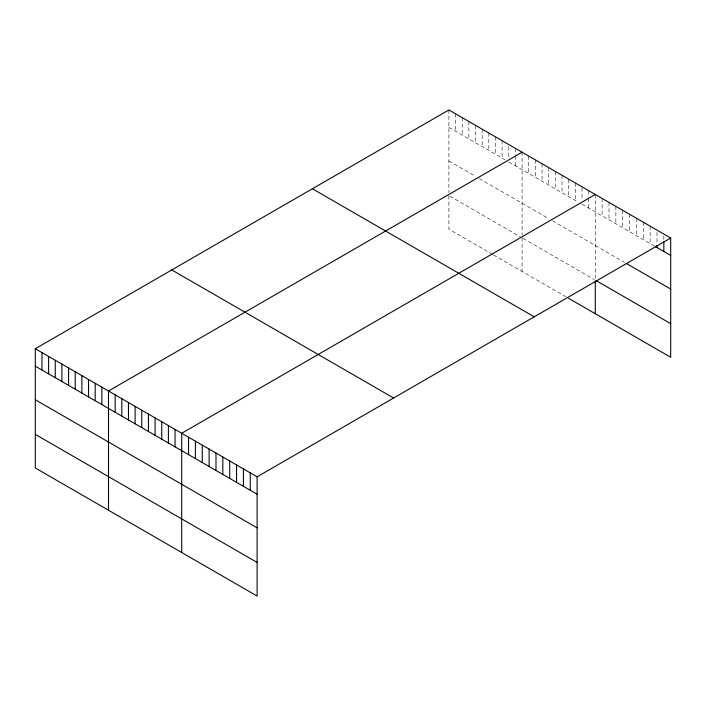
<?xml version="1.0" encoding="UTF-8"?>
<svg xmlns="http://www.w3.org/2000/svg" width="706" height="706" viewBox="0 0 706 706"><rect width="100%" height="100%" fill="white"/><g stroke="black" fill="none" stroke-linecap="round" stroke-linejoin="round"><path stroke-width="0.53" stroke-dasharray="3.53 2.65" d="M448.884 127.389L504.966 159.768M508.77 161.965L578.17 202.031M581.973 204.228L654.418 246.05M448.884 160.986L475.5 176.35M479.303 178.547L548.694 218.613M552.498 220.81L624.422 262.332M449.828 196.144L520.181 236.766M523.031 238.407L594.328 279.576M492.612 254.442L448.884 229.194L448.884 195.597M493.565 254.99L565.815 296.705M663.843 236.245L663.843 239.51M656.986 232.283L656.986 243.182M650.129 226.149L650.129 243.579M643.272 222.196L643.272 239.616M636.415 218.233L636.415 235.663M629.567 214.271L629.567 231.7M622.71 210.317L622.71 227.747M615.853 206.355L615.853 223.784M608.996 202.401L608.996 219.831M602.139 198.439L602.139 215.868M595.282 194.485L595.282 280.123M588.627 190.638L588.627 197.177M588.627 198.262L588.627 208.067M581.973 187.884L581.973 199.869M575.319 182.96L575.319 200.38M568.665 179.112L568.665 196.542M562.011 175.273L562.011 192.703M555.357 171.434L555.357 188.855M548.694 167.587L548.694 185.016M542.04 163.748L542.04 181.177M535.386 159.909L535.386 177.33M528.732 156.061L528.732 173.491M522.078 152.222L522.078 234.895M522.078 237.86L522.078 271.457M515.424 148.375L515.424 154.914M515.424 156L515.424 165.804M508.77 146.716L508.77 157.606M502.116 140.697L502.116 158.118M495.462 136.849L495.462 154.279M488.808 133.01L488.808 150.44M482.154 129.172L482.154 146.592M475.5 125.324L475.5 142.753M468.846 121.485L468.846 138.914M462.192 117.646L462.192 135.067M455.538 113.798L455.538 131.228M448.884 109.959L448.884 192.632"/><path stroke-width="1.06" d="M35.3 348.738L257.116 476.806L257.116 596.04L35.3 467.972L35.3 348.738L448.884 109.959L670.7 238.028L670.7 357.262L568.665 298.356M522.078 152.222L108.503 391L108.503 510.235M595.282 194.485L181.698 433.263L181.698 552.498M257.116 476.806L670.7 238.028M655.274 246.544L670.7 255.448M626.134 263.32L670.7 289.054M596.138 280.617L670.7 323.666M312.396 188.758L534.221 316.826M171.779 269.939L393.604 398.007M35.3 366.167L257.116 494.226M35.3 399.764L257.116 527.832M35.3 434.375L257.116 562.444M663.843 241.69L663.843 251.495M656.986 245.361L656.986 247.532M595.282 281.085L595.282 313.72M250.268 472.843L250.268 490.273M243.411 468.89L243.411 486.31M236.554 464.927L236.554 482.357M229.697 460.974L229.697 478.394M222.84 457.011L222.84 474.441M215.983 453.049L215.983 470.478M209.126 449.095L209.126 466.525M202.269 445.133L202.269 462.562M195.412 441.179L195.412 458.609M188.555 437.217L188.555 454.646M175.044 429.416L175.044 446.845M168.39 425.577L168.39 443.006M161.736 421.738L161.736 439.158M155.082 417.89L155.082 435.32M148.428 414.051L148.428 431.481M141.774 410.212L141.774 427.633M135.12 406.365L135.12 423.794M128.466 402.526L128.466 419.955M121.811 398.678L121.811 416.108M115.157 394.839L115.157 412.269M101.849 387.153L101.849 404.582M95.195 383.314L95.195 400.743M88.541 379.475L88.541 396.896M81.878 375.627L81.878 393.057M75.224 371.788L75.224 389.218M68.57 367.95L68.57 385.37M61.916 364.102L61.916 381.531M55.262 360.263L55.262 377.692M48.608 356.424L48.608 373.845M41.954 352.576L41.954 370.006"/></g></svg>
